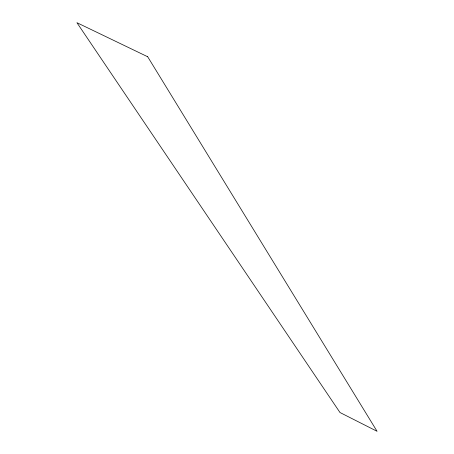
<?xml version="1.0" encoding="UTF-8"?>
<svg xmlns="http://www.w3.org/2000/svg" width="454" height="454" viewBox="0 0 454 454"><rect width="100%" height="100%" fill="white"/><g stroke="black" fill="none" stroke-linecap="round" stroke-linejoin="round"><path stroke-width="0.68" d="M147.692 56.756L76.936 22.7L339.989 412.521L377.064 431.3L147.692 56.756"/></g></svg>
